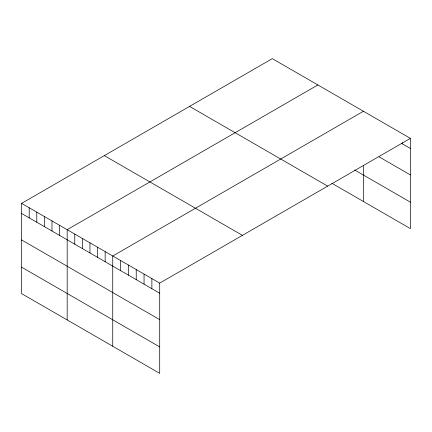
<?xml version="1.0" encoding="UTF-8"?>
<svg xmlns="http://www.w3.org/2000/svg" width="432" height="432" viewBox="0 0 432 432"><rect width="100%" height="100%" fill="white"/><g stroke="black" fill="none" stroke-linecap="round" stroke-linejoin="round"><path stroke-width="0.65" d="M410.4 138.375L159.705 283.111L159.705 373.361L21.6 293.625L21.6 203.375L272.295 58.639L410.4 138.375L410.4 228.625L331.895 183.298M317.871 84.953L67.176 229.689L67.176 319.939M363.447 111.262L112.747 256.003L112.747 346.253M401.458 143.311L410.4 148.478M379.096 156.854L410.4 174.922M354.677 170.003L410.4 202.176M189.567 106.402L327.672 186.138M104.328 155.612L242.433 235.348M21.6 203.375L159.705 283.111M21.6 213.478L159.705 293.215M21.6 239.927L159.705 319.664M21.6 267.176L159.705 346.912M402.575 142.609L402.575 143.959M363.447 165.98L363.447 201.512M151.88 278.591L151.88 288.695M144.05 274.072L144.05 284.175M136.226 269.557L136.226 279.661M128.401 265.037L128.401 275.141M120.577 260.518L120.577 270.621M105.154 251.618L105.154 261.716M97.556 247.228L97.556 257.332M89.964 242.843L89.964 252.947M82.366 238.459L82.366 248.562M74.768 234.074L74.768 244.177M59.578 225.304L59.578 235.408M51.98 220.919L51.98 231.023M44.388 216.535L44.388 226.638M36.79 212.15L36.79 222.248M29.198 207.76L29.198 217.863"/></g></svg>
